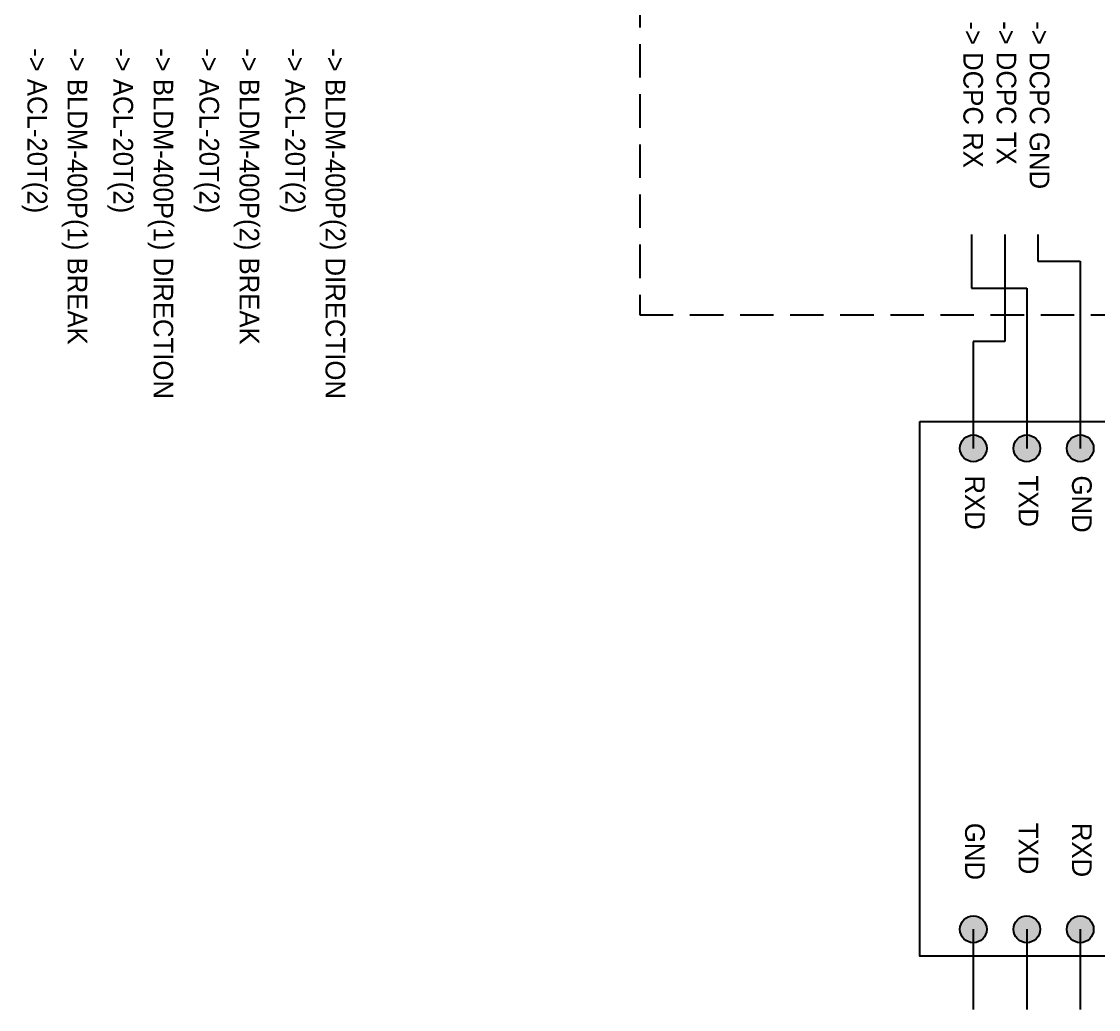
# Model space of a CAD drawing. Header units: millimetres. Extents: x 52 to 3850, y 79 to 1546.
# Drawn here: x 1232 to 1433.4, y 640 to 824.9 of the extents above; entities that cross this region are included whole.
import ezdxf

# ---------------------------------------------------------------- set-up
doc = ezdxf.new("R2010")
doc.units = ezdxf.units.MM
doc.header["$LTSCALE"] = 25
doc.linetypes.add('CENTER', pattern=[2, 1.25, -0.25, 0.25, -0.25])
doc.linetypes.add('HIDDEN', pattern=[0.375, 0.25, -0.125])
doc.layers.add('BOM', color=7, linetype='Continuous', lineweight=25)
doc.layers.add('Terminal_IO', color=3, linetype='Continuous', lineweight=25)
for name, color, linetype in [('Power_5V', 6, 'Continuous'), ('Power_GND', 7, 'HIDDEN'), ('Wire_Communication', 140, 'CENTER')]:
    doc.layers.add(name, color=color, linetype=linetype)
doc.styles.add('STD', font='Gulim.ttf', dxfattribs={"height": 15})

msp = doc.modelspace()

# ---------------------------------------------------------------- hatches: boundary and pattern name
at = {"layer": 'BOM', "true_color": 0xc8c92d}
h = msp.add_hatch(color=52, dxfattribs=at)
h.dxf.hatch_style = 1
edge = h.paths.add_edge_path()
edge.add_arc((1410, 745), 2.5, 0, 360)
h = msp.add_hatch(color=52, dxfattribs=at)
h.dxf.hatch_style = 1
edge = h.paths.add_edge_path()
edge.add_arc((1420, 745), 2.5, 0, 360)
h = msp.add_hatch(color=52, dxfattribs=at)
h.dxf.hatch_style = 1
edge = h.paths.add_edge_path()
edge.add_arc((1430, 745), 2.5, 0, 360)
h = msp.add_hatch(color=52, dxfattribs=at)
h.dxf.hatch_style = 1
edge = h.paths.add_edge_path()
edge.add_arc((1410, 655), 2.5, 0, 360)
h = msp.add_hatch(color=52, dxfattribs=at)
h.dxf.hatch_style = 1
edge = h.paths.add_edge_path()
edge.add_arc((1420, 655), 2.5, 0, 360)
h = msp.add_hatch(color=52, dxfattribs=at)
h.dxf.hatch_style = 1
edge = h.paths.add_edge_path()
edge.add_arc((1430, 655), 2.5, 0, 360)

# ---------------------------------------------------------------- linework, layer by layer
at = {"layer": 'BOM', "color": 52, "true_color": 0xc8c92d}
for p, q in [((1410, 760), (1410, 745)), ((1420, 760), (1420, 745)), ((1430, 760), (1430, 745)), ((1410, 655), (1410, 640)), ((1420, 655), (1420, 640)), ((1430, 655), (1430, 640))]:
    msp.add_line(p, q, dxfattribs=at)
at = {"layer": 'BOM'}
msp.add_lwpolyline([(1400, 750), (1450, 750), (1450, 650), (1400, 650)], close=True, dxfattribs=at)
at = {"layer": 'BOM', "color": 52, "true_color": 0xc8c92d}
for centre in [(1410, 745), (1420, 745), (1430, 745), (1410, 655), (1420, 655), (1430, 655)]:
    msp.add_circle(centre, 2.5, dxfattribs=at)
at = {"layer": 'Power_5V', "linetype": 'HIDDEN'}
for p, q in [((1347.61, 830), (1347.61, 770)), ((1347.61, 770), (1440, 770))]:
    msp.add_line(p, q, dxfattribs=at)
at = {"layer": 'Power_GND', "linetype": 'ByBlock'}
for p, q in [((1422.09, 785), (1422.09, 780)), ((1422.09, 780), (1430, 780)), ((1430, 780), (1430, 760))]:
    msp.add_line(p, q, dxfattribs=at)
at = {"layer": 'Wire_Communication', "linetype": 'ByBlock'}
for p, q in [((1409.68, 785), (1409.68, 775)), ((1415.88, 785), (1415.88, 780)), ((1415.88, 780), (1415.88, 765)), ((1409.68, 775), (1420, 775)), ((1420, 775), (1420, 760)), ((1415.88, 765), (1410, 765)), ((1410, 765), (1410, 760))]:
    msp.add_line(p, q, dxfattribs=at)

# ---------------------------------------------------------------- texts
at = {"layer": 'BOM', "color": 52, "true_color": 0xc8c92d, "char_height": 3.679, "attachment_point": 1, "rotation": 270, "style": 'STD'}
for s, insert in [('RXD', (1412.14, 739.92)), ('TXD', (1422.14, 739.92)), ('GND', (1432.14, 739.92)), ('GND', (1412.14, 674.92)), ('TXD', (1422.14, 674.92)), ('RXD', (1432.14, 674.92))]:
    msp.add_mtext_dynamic_manual_height_columns(s, width=75.197, gutter_width=0, heights=[2.52], dxfattribs=dict(at, insert=insert))
at = {"layer": 'Power_GND', "char_height": 3.6791, "attachment_point": 1, "rotation": 270, "style": 'STD'}
for s, width, gutter_width, heights, insert in [('-> DCPC GND', 75.197, 0, [2.52], (1424.23, 824.92)), ('-> ACL-20T(2)', 41.8954, 18.4, [0], (1236.74, 819.89)), ('-> ACL-20T(2)', 41.8954, 18.4, [0], (1252.82, 819.89)), ('-> ACL-20T(2)', 41.8954, 18.4, [0], (1268.91, 819.89)), ('-> ACL-20T(2)', 41.8954, 18.4, [0], (1285, 819.89))]:
    msp.add_mtext_dynamic_manual_height_columns(s, width=width, gutter_width=gutter_width, heights=heights, dxfattribs=dict(at, insert=insert))
at = {"layer": 'Terminal_IO', "char_height": 3.6791, "attachment_point": 1, "rotation": 270, "style": 'STD'}
for s, width, insert in [('-> BLDM-400P(1) BREAK', 63.8699, (1244.24, 819.89)), ('-> BLDM-400P(1) DIRECTION', 72.4785, (1260.32, 819.89)), ('-> BLDM-400P(2) BREAK', 63.8699, (1276.41, 819.89)), ('-> BLDM-400P(2) DIRECTION', 75.197, (1292.5, 819.89))]:
    msp.add_mtext_dynamic_manual_height_columns(s, width=width, gutter_width=0, heights=[2.52], dxfattribs=dict(at, insert=insert))
at = {"layer": 'Wire_Communication', "char_height": 3.679, "attachment_point": 1, "rotation": 270, "style": 'STD'}
for s, insert in [('-> DCPC RX', (1411.82, 824.89)), ('-> DCPC TX', (1418.03, 824.95))]:
    msp.add_mtext_dynamic_manual_height_columns(s, width=75.197, gutter_width=0, heights=[2.52], dxfattribs=dict(at, insert=insert))

doc.saveas('drawing.dxf')
